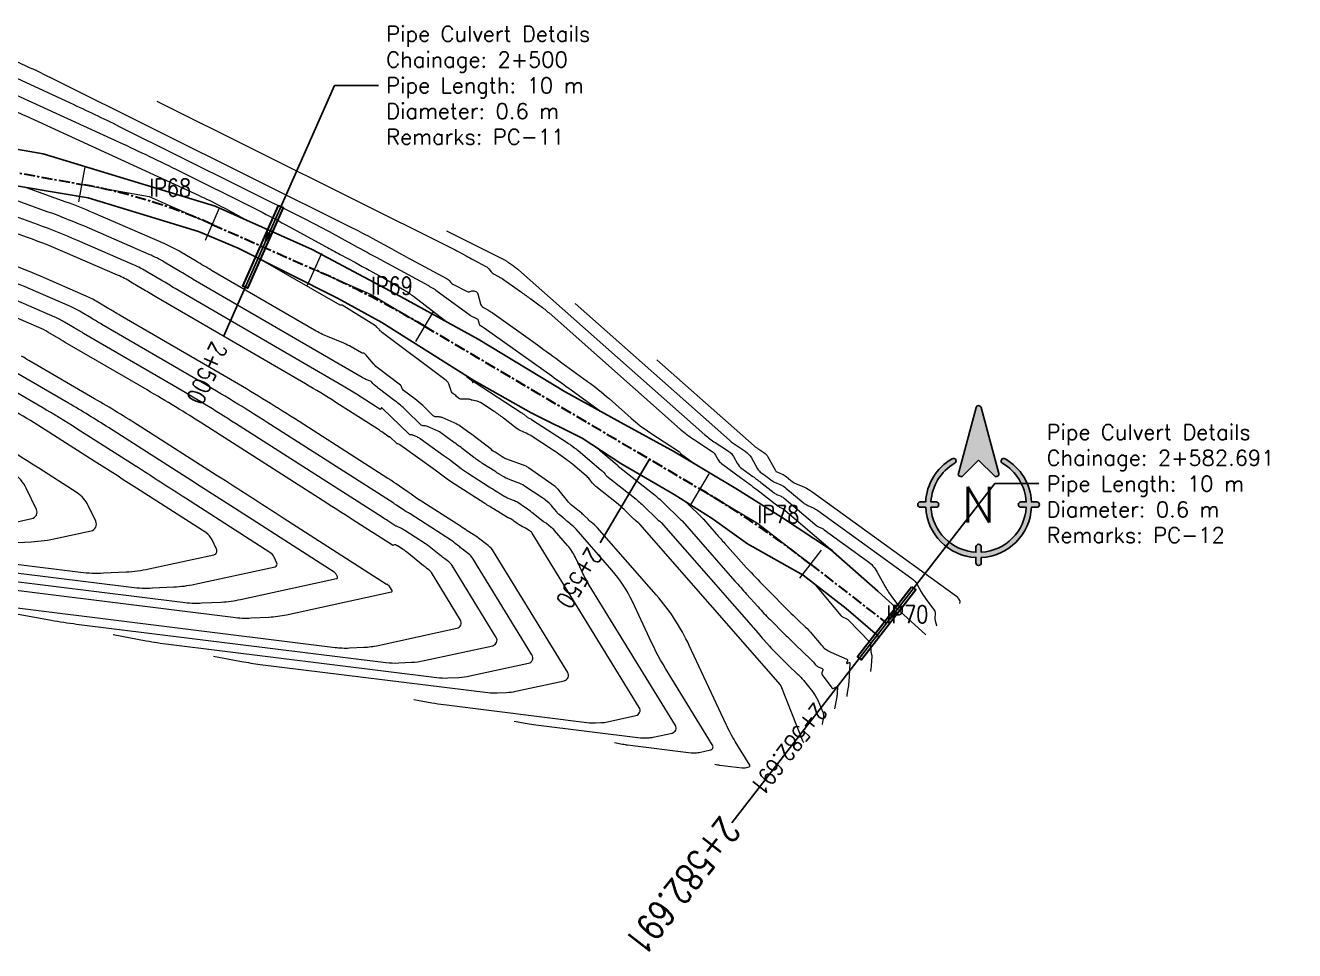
# Model space of a CAD drawing. Extents: x 337736 to 342002, y 3067251 to 3069533.
# Drawn here: x 339875.2 to 340018.9, y 3068024 to 3068128.8 of the extents above; entities that cross this region are included whole.
import ezdxf
from ezdxf.enums import TextEntityAlignment as Align

# ---------------------------------------------------------------- set-up
doc = ezdxf.new("R2010")
doc.units = 0
doc.header["$MEASUREMENT"] = 0
doc.linetypes.add('Center', pattern=[2, 1.25, -0.25, 0.25, -0.25])
for name, color, linetype, lineweight in [('BEC', 3, 'Continuous', 13), ('BES', 3, 'Continuous', 13), ('Chainage', 7, 'Continuous', 25), ('Contour', 4, 'Continuous', 0), ('IP_Line', 150, 'Continuous', 9), ('PC_Callout', 6, 'Continuous', 30), ('PipeCulvert', 6, 'Continuous', 30), ('RC', 9, 'Center', 30)]:
    doc.layers.add(name, color=color, linetype=linetype, lineweight=lineweight)
for name, color, linetype in [('IPName', 7, 'Continuous'), ('Match Chainage', 7, 'Continuous'), ('North', 7, 'Continuous'), ('RoadEdge', 51, 'Continuous')]:
    doc.layers.add(name, color=color, linetype=linetype)
doc.styles.get("Standard").update_dxf_attribs({"font": 'simplex.shx'})
doc.dimstyles.new('Dimension_PC_Callout', dxfattribs={"dimtxt": 1.75, "dimasz": 1.75, "dimexe": 0.18, "dimexo": 0.0625, "dimgap": 0.875, "dimtad": 0, "dimdec": 4, "dimzin": 0, "dimdsep": 46, "dimtxsty": 'Standard', "dimcen": 0.09, "dimadec": 0, "dimazin": 0, "dimtfac": 1, "dimtdec": 4, "dimtofl": 0, "dimtmove": 0, "dimatfit": 3, "dimfxl": 1, "dimtolj": 1, "dimtzin": 0, "dimarcsym": 0})

# ---------------------------------------------------------------- blocks, each defined once
blk = doc.blocks.new('North')
at = {"layer": 'North'}
h = blk.add_hatch(color=0, dxfattribs=at)
h.dxf.hatch_style = 1
edge = h.paths.add_edge_path()
edge.add_line((7.276000000000001e-12, 8.38899464431597), (-2.97585080653152, 5.413143837775349))
edge.add_arc((-3.32940419712395, 5.766697228368679), 0.499999999999442, 165.000000000033, 314.99999999992633, ccw=False)
edge.add_line((-3.81236711026941, 5.8961067509199), (-0.4829629131381812, 18.3216123735528))
edge.add_arc((7.276000000000001e-12, 18.1922028510016), 0.500000000000879, 14.999999999966974, 165.000000000033, ccw=False)
edge.add_line((0.482962913152733, 18.3216123735528), (3.81236711028396, 5.8961067509199))
edge.add_arc((3.3294041971385, 5.766697228368679), 0.500000000000879, -135, 14.999999999966974, ccw=False)
edge.add_line((2.97585080654608, 5.413143837776259), (7.275957614183426e-12, 8.38899464431597))
edge = h.paths.add_edge_path()
edge.add_line((0.5000000000072761, -7.99999999999636), (0.5000000000072761, -8.986100377802359))
edge.add_arc((7.276000000000001e-12, 3.638e-12), 9.000000000000279, 273.18473853672, 356.81526146328)
edge.add_line((8.98610037781327, -0.499999999996362), (8.000000000007269, -0.499999999996362))
edge.add_arc((8.000000000007269, 3.638e-12), 0.5, 90, 270, ccw=False)
edge.add_line((8.000000000007269, 0.500000000003638), (8.98610037781327, 0.500000000003638))
edge.add_arc((7.276000000000001e-12, 2.7285e-12), 9.00000000000033, 3.18473853672609, 60.00000000000131)
edge.add_arc((4.75000000000728, 8.22724133595511), 0.499999999999844, 59.999999999989996, 239.99999999999, ccw=False)
edge.add_arc((1.09139e-11, 3.638e-12), 9.99999999999743, 2.865983982600028, 60.00000000001597, ccw=False)
edge.add_line((9.98749217772638, 0.500000000003638), (11.0000000000073, 0.500000000003638))
edge.add_arc((11.0000000000073, 3.638e-12), 0.5, -90, 90, ccw=False)
edge.add_line((11.0000000000073, -0.499999999996362), (9.98749217772638, -0.499999999996362))
edge.add_arc((1.09139e-11, 3.638e-12), 9.999999999996382, 272.8659839825781, 357.1340160174001, ccw=False)
edge.add_line((0.5000000000072761, -9.98749217771547), (0.5000000000072761, -10.9999999999964))
edge.add_arc((7.276000000000001e-12, -10.9999999999964), 0.5, -180, 0, ccw=False)
edge.add_line((-0.499999999992724, -10.9999999999964), (-0.499999999992724, -9.98749217771547))
edge.add_arc((7.276000000000001e-12, 3.638e-12), 10, 182.865983982599, 267.1340160174011, ccw=False)
edge.add_line((-9.98749217771183, -0.499999999996362), (-10.9999999999927, -0.499999999996362))
edge.add_arc((-10.9999999999927, 3.638e-12), 0.5, 90, 270, ccw=False)
edge.add_line((-10.9999999999927, 0.500000000003638), (-9.98749217771183, 0.500000000003638))
edge.add_arc((7.276000000000001e-12, 3.638e-12), 10, 120, 177.134016017401, ccw=False)
edge.add_arc((-4.74999999999272, 8.22724133595511), 0.500000000000632, -59.99999999999011, 119.99999999995799, ccw=False)
edge.add_arc((7.276000000000001e-12, 2.7285e-12), 9.00000000000034, 119.999999999999, 176.815261463274)
edge.add_line((-8.98610037779872, 0.500000000003638), (-7.99999999999272, 0.500000000003638))
edge.add_arc((-7.99999999999272, 3.638e-12), 0.5, -90, 90, ccw=False)
edge.add_line((-7.99999999999272, -0.499999999996362), (-8.98610037779872, -0.499999999996362))
edge.add_arc((7.276000000000001e-12, 3.638e-12), 9.000000000000279, 183.18473853672, 266.81526146328)
edge.add_line((-0.499999999992724, -8.986100377802359), (-0.499999999992724, -7.99999999999636))
edge.add_arc((7.276000000000001e-12, -7.99999999999636), 0.5, 0, 180, ccw=False)
at = {"layer": 'North', "color": 0}
for points in [[(7.276000000000001e-12, 8.38899464431597), (-2.97585080653152, 5.413143837775349, -0.7673269879792459), (-3.81236711026941, 5.8961067509199), (-0.4829629131381811, 18.3216123735528, -0.7673269879794109), (0.482962913152733, 18.3216123735528), (3.81236711028396, 5.8961067509199, -0.7673269879792459), (2.97585080654608, 5.413143837776259)], [(0.5000000000072761, -7.99999999999636), (0.5000000000072761, -8.986100377802359, 0.382015476982892), (8.98610037781327, -0.499999999996362), (8.000000000007269, -0.499999999996362, -1), (8.000000000007269, 0.500000000003638), (8.98610037781327, 0.500000000003638, 0.253109756565021), (4.50000000000728, 7.79422863406307, -0.99999999999909), (5.00000000000728, 8.660254037847151, -0.2545902106462961), (9.98749217772638, 0.500000000003638), (11.0000000000073, 0.500000000003638, -1), (11.0000000000073, -0.499999999996362), (9.98749217772638, -0.499999999996362, -0.385206477913585), (0.5000000000072761, -9.98749217771547), (0.5000000000072761, -10.9999999999964, -1), (-0.499999999992724, -10.9999999999964), (-0.499999999992724, -9.98749217771547, -0.385206477913585), (-9.98749217771183, -0.499999999996362), (-10.9999999999927, -0.499999999996362, -1), (-10.9999999999927, 0.500000000003638), (-9.98749217771183, 0.500000000003638, -0.2545902106462961), (-4.99999999999272, 8.66025403784806, -0.9999999999990908), (-4.49999999999272, 7.79422863406307, 0.253109756565021), (-8.98610037779872, 0.500000000003638), (-7.99999999999272, 0.500000000003638, -1), (-7.99999999999272, -0.499999999996362), (-8.98610037779872, -0.499999999996362, 0.382015476982892), (-0.499999999992724, -8.986100377802359), (-0.499999999992724, -7.99999999999636, -1)]]:
    blk.add_lwpolyline(points, format="xyb", close=True, dxfattribs=at)
blk.add_text('N', height=6.7215, dxfattribs=at).set_placement((7.2919e-12, 3.6513e-12), align=Align.MIDDLE_CENTER)

msp = doc.modelspace()

# ---------------------------------------------------------------- linework, layer by layer
at = {"layer": 'BEC'}
for points in [[(339881.905410509, 3068112.76625688), (339881.196311081, 3068108.82961135)], [(339881.9054105087, 3068112.766256879), (339881.1963110808, 3068108.829611348)], [(339897.134439506, 3068108.09930303), (339895.516144318, 3068104.44128161)], [(339897.1344395058, 3068108.099303029), (339895.5161443177, 3068104.441281609)], [(339908.697781597, 3068102.98372312), (339907.079486409, 3068099.3257017)], [(339908.6977815967, 3068102.983723118), (339907.0794864087, 3068099.325701699)], [(339921.395233576, 3068096.45273174), (339919.360628487, 3068093.00884119)], [(339921.3952335758, 3068096.452731739), (339919.3606284868, 3068093.008841189)], [(339952.58784206, 3068078.02455029), (339950.553236971, 3068074.58065974)], [(339952.5878420598, 3068078.024550288), (339950.5532369708, 3068074.580659739)], [(339965.327420726, 3068069.36899335), (339962.875124533, 3068066.20889155)], [(339965.3274207258, 3068069.368993348), (339962.8751245328, 3068066.208891549)]]:
    msp.add_lwpolyline(points, dxfattribs=at)
at = {"layer": 'BES'}
for points in [[(339881.905410509, 3068112.76625688), (339881.196311081, 3068108.82961135)], [(339881.9054105087, 3068112.766256879), (339881.1963110808, 3068108.829611348)], [(339897.134439506, 3068108.09930303), (339895.516144318, 3068104.44128161)], [(339897.1344395058, 3068108.099303029), (339895.5161443177, 3068104.441281609)], [(339908.697781597, 3068102.98372312), (339907.079486409, 3068099.3257017)], [(339908.6977815967, 3068102.983723118), (339907.0794864087, 3068099.325701699)], [(339921.395233576, 3068096.45273174), (339919.360628487, 3068093.00884119)], [(339921.3952335758, 3068096.452731739), (339919.3606284868, 3068093.008841189)], [(339952.58784206, 3068078.02455029), (339950.553236971, 3068074.58065974)], [(339952.5878420598, 3068078.024550288), (339950.5532369708, 3068074.580659739)], [(339965.327420726, 3068069.36899335), (339962.875124533, 3068066.20889155)], [(339965.3274207258, 3068069.368993348), (339962.8751245328, 3068066.208891549)]]:
    msp.add_lwpolyline(points, dxfattribs=at)
at = {"layer": 'Chainage'}
for p, q in [((339902.09022157, 3068103.7199087), (339897.639909802, 3068093.6603498)), ((339945.868689428, 3068079.6711828), (339940.273525432, 3068070.20048379)), ((339972.719645553, 3068061.10092907), (339965.975831022, 3068052.41064912))]:
    msp.add_line(p, q, dxfattribs=at)
at = {"layer": 'Contour'}
for points, elevation in [([(339870.5716, 3068126.3706), (339875.2133, 3068124.2376, -0.00785), (339878.4032, 3068122.7107), (339912.2519, 3068105.8493, -0.00936), (339914.467, 3068104.6936), (339916.6605, 3068103.4965, 0.0009599999999999999), (339918.8562, 3068102.3036), (339922.9521, 3068100.0887, -0.09485), (339923.1753, 3068099.9064), (339923.3636, 3068099.6814, 0.09929), (339923.588, 3068099.5014), (339925.2081, 3068098.6618, 0.20702), (339925.4642, 3068098.6439), (339925.7279, 3068098.7368, -0.18936), (339925.988, 3068098.7274), (339926.2612, 3068098.6086, -0.23093), (339926.4315, 3068098.4092), (339926.7228, 3068097.2819, 0.20322), (339927.0446, 3068096.8619), (339927.5445, 3068096.5783, -0.02589), (339928.0284, 3068096.2697), (339933.1626, 3068092.608, -0.00245), (339935.9516, 3068090.5982), (339938.8599, 3068088.4807, -0.02381), (339941.2878, 3068086.5297), (339943.7838, 3068084.3202, 0.03648), (339945.9151, 3068082.6945), (339949.2583, 3068080.5104, -0.12117), (339949.3086, 3068080.4564), (339949.3457, 3068080.39, 0.10764), (339949.395, 3068080.3344), (339950.7889, 3068079.3135, -0.04709978886860359), (339950.9075665607, 3068079.208087899, -0.04709978886860359)], 1381), ([(339872.1305, 3068123.7538), (339880.2285, 3068120.0326, -0.00785), (339885.7934, 3068117.3687), (339906.6698, 3068106.9693, -0.00936), (339909.5718, 3068105.4553), (339912.4454, 3068103.887, 0.0009599999999999999), (339915.322, 3068102.3243), (339920.8305, 3068099.3455, -0.09485), (339920.8764, 3068099.308), (339920.9151, 3068099.2617, 0.09929), (339920.9613, 3068099.2247), (339921.3835, 3068099.0059, -0.03899), (339921.6689, 3068098.8285), (339925.5397, 3068095.9825, 0.05602000000000001), (339925.8824, 3068095.7853), (339926.2722, 3068095.6159, -0.23093), (339926.4727, 3068095.381), (339926.5708, 3068095.0016, 0.20322), (339926.7092, 3068094.8209), (339926.9243, 3068094.6989, -0.02589), (339927.1324, 3068094.5662), (339934.7954, 3068089.101, -0.00245), (339936.9926, 3068087.5177), (339940.0616, 3068085.2832, -0.03288763983795893), (339940.1556449633, 3068085.20478138, -0.03288763983795893)], 1382), ([(339873.6894, 3068121.137), (339885.7777, 3068115.5821, -0.00785), (339892.6576, 3068112.2889), (339901.0878, 3068108.0894, -0.00936), (339904.6766, 3068106.2171), (339909.1764, 3068103.7612, 0.0009599999999999999), (339910.8398, 3068102.8576), (339912.5453, 3068101.9353, -0.00113), (339914.1277, 3068101.075), (339915.9517, 3068100.0779, -0.00999), (339917.0328, 3068099.4586), (339918.1016, 3068098.8176, -0.02846), (339919.1306, 3068098.118), (339922.5946, 3068095.4628, -0.0122100705729113), (339922.6580861849, 3068095.41162452, -0.0122100705729113)], 1383), ([(339890.0438, 3068120.2332), (339923.416, 3068103.6091, -0.00936), (339924.2574, 3068103.1701), (339925.0906, 3068102.7154, 0.0009599999999999999), (339925.9246, 3068102.2623), (339927.341, 3068101.4964, -0.09485), (339927.6669, 3068101.2302), (339927.9419, 3068100.9016, 0.08974), (339928.2657, 3068100.6317), (339929.0096, 3068100.2096, -0.02589), (339929.61, 3068099.8267), (339931.3588, 3068098.5795, -0.00245), (339932.4182, 3068097.8161), (339933.4739, 3068097.0475, -0.02381), (339934.4906, 3068096.2304), (339949.3553, 3068083.0725, 0.03648), (339950.8499, 3068081.9324), (339952.9715, 3068080.5464, -0.12117), (339953.3599, 3068080.1302), (339953.646, 3068079.6184, 0.10764), (339954.0256, 3068079.1893), (339956.329, 3068077.5023, -0.006940000000000001), (339958.0048, 3068076.2389), (339960.4388, 3068074.3502, 0.0632), (339960.6061, 3068074.2513), (339960.786, 3068074.1737, -0.07349), (339960.9507, 3068074.0717), (339966.3366, 3068069.527, 0.0733), (339966.3448, 3068069.5219), (339966.3537, 3068069.5181, -0.05456), (339966.362, 3068069.5133), (339966.4966, 3068069.416, -0.1037988229380905), (339966.5478887195, 3068069.359519602, -0.1037988229380905)], 1379), ([(339900.0641355044, 3068106.824413883, 0.006555404926876234), (339900.0567, 3068106.8286), (339898.206, 3068107.8386, 0.00936), (339897.1121, 3068108.4093), (339896.0075, 3068108.9596, 0.00785), (339894.8945, 3068109.4923), (339875.2483, 3068118.5202, 0.011), (339874.0795, 3068119.0265)], 1384), ([(339941.9026, 3068047.5723), (339942.7937, 3068047.4076, 0.01483), (339943.3906, 3068047.3155), (339950.6027, 3068046.4205, 0.0429), (339950.899, 3068046.4093), (339951.1963, 3068046.4236, 0.04163), (339951.4904, 3068046.4624), (339952.7864, 3068046.7447, 0.51637), (339953.0097, 3068047.2685), (339947.972, 3068055.4796, -0.02847), (339945.8567, 3068059.4132), (339943.927, 3068063.5504, 0.07086), (339941.6066, 3068067.108), (339937.5497, 3068071.7391, 0.0421), (339937.1498, 3068072.1247), (339936.5981, 3068072.5737, -0.02267), (339936.4119, 3068072.7397), (339936.2333, 3068072.9143, 0.02607), (339936.046, 3068073.079), (339935.6466, 3068073.3952, -0.05937000000000001), (339935.3505, 3068073.6929), (339934.8528, 3068074.3288, 0.05722000000000001), (339934.4939, 3068074.6927), (339934.0933, 3068075.0154, 0.02297), (339933.6787, 3068075.319), (339931.7048, 3068076.6297, 0.05831), (339930.8928, 3068077.0419), (339929.8837, 3068077.4139, -0.04917), (339929.3471, 3068077.674), (339928.8361, 3068077.9871, -0.00507), (339928.3284, 3068078.3053), (339927.004, 3068079.1543, -0.02103), (339925.9829999999, 3068079.8711), (339924.7996, 3068080.7784, 0.00808), (339923.6669, 3068081.6182), (339922.2106, 3068082.6618, 0.05331), (339921.588, 3068083.0144), (339920.7146, 3068083.3927, 0.09991), (339920.47, 3068083.4447), (339920.2149, 3068083.4474, -0.19303), (339919.9961, 3068083.5378), (339918.2536, 3068085.2382, 0.03304), (339917.0359, 3068086.2787), (339915.1225, 3068087.7064, -0.15025), (339915.0996, 3068087.7378), (339915.0863, 3068087.7762, 0.14912), (339915.0634, 3068087.8076), (339914.6652, 3068088.1074, -0.05656), (339914.5246, 3068088.2406), (339914.3992, 3068088.3898, 0.12092), (339914.2463, 3068088.5014), (339913.7266, 3068088.7151, -0.03417), (339913.3333, 3068088.9092), (339894.1927, 3068100.0405, -0.00288), (339892.539, 3068101.015), (339890.8909, 3068101.9991, 0.03213), (339889.1866, 3068102.8735), (339882.4601, 3068105.7956, 0.01605), (339877.6547, 3068107.7022), (339871.4377, 3068109.9408, 0.00448)], 1387), ([(339953.2623, 3068045.1265), (339953.5804, 3068045.0677, 0.01483), (339953.7934, 3068045.0348), (339956.3675, 3068044.7153, 0.0429), (339956.4733, 3068044.7114), (339956.5794, 3068044.7165, 0.04163), (339956.6844, 3068044.7303), (339957.1469, 3068044.8311, 0.51637), (339957.2266, 3068045.018), (339955.5879, 3068047.6889, -0.02847), (339954.5448, 3068049.6287), (339950.3761, 3068058.5659, 0.07086), (339946.6358, 3068064.3008), (339939.955, 3068071.9271, 0.0421), (339939.6175, 3068072.2525), (339939.2526, 3068072.5495, -0.02267), (339938.9018, 3068072.8624), (339938.4854, 3068073.2692, 0.02607), (339938.0768, 3068073.6287), (339937.2052, 3068074.3185, -0.05937000000000001), (339936.5591, 3068074.9681), (339935.6386, 3068076.1442, 0.05184), (339935.4927, 3068076.2954), (339935.331, 3068076.4314, 0.02015), (339935.1642, 3068076.5607), (339932.1455, 3068078.711, 0.008190000000000001), (339932.0614, 3068078.7689), (339931.9763, 3068078.8254, 0.05831), (339931.8859, 3068078.8713), (339929.61, 3068079.7103, -0.04917), (339929.3821, 3068079.8207), (339929.1652, 3068079.9537, -0.00507), (339928.9496, 3068080.0888), (339928.3872, 3068080.4493, -0.02103), (339927.9536, 3068080.7537), (339925.7339, 3068082.4557, 0.00808), (339925.0881, 3068082.9344), (339924.4345, 3068083.4028, 0.05331), (339923.7389, 3068083.7967), (339922.3927, 3068084.3798, 0.09991), (339922.0442, 3068084.454), (339921.6807, 3068084.4577, -0.19303), (339921.3689, 3068084.5866), (339920.1752, 3068085.7514, 0.03304), (339919.2963, 3068086.5024), (339917.9987, 3068087.4707, -0.15025), (339917.8645, 3068087.6542), (339917.7867, 3068087.8789, 0.14912), (339917.6528, 3068088.0628), (339915.1667, 3068089.9349, -0.05656), (339914.6235, 3068090.4496), (339913.9738, 3068091.222, 0.01086), (339913.8149, 3068091.4028), (339913.6149, 3068091.6205, 0.19749), (339913.505, 3068091.672), (339913.3738, 3068091.6783, -0.11847), (339913.2512, 3068091.7141), (339912.0841, 3068092.382, 0.03242), (339911.2412, 3068092.7943), (339909.3962, 3068093.5529, -0.03417), (339907.926, 3068094.2784), (339896.265, 3068101.06, -0.00288), (339894.5158, 3068102.0908), (339892.7725, 3068103.1316, 0.03213), (339890.9697, 3068104.0566), (339882.8578, 3068107.5804, 0.01605), (339879.7945, 3068108.7959), (339875.3059, 3068110.4121)], 1386), ([(339930.5428, 3068050.0182), (339932.0071, 3068049.7475, 0.01483), (339932.9877, 3068049.5962), (339944.8379, 3068048.1256, 0.0429), (339945.3248, 3068048.1072), (339945.8133, 3068048.1307, 0.04163), (339946.2964, 3068048.1945), (339948.4259, 3068048.6583, 0.51637), (339948.7928, 3068049.519), (339939.0473, 3068065.4033, -0.02847), (339938.2265, 3068066.9296), (339937.4778, 3068068.5349, 0.07086), (339936.5775, 3068069.9152), (339935.0994, 3068071.6025, 0.0421), (339934.7352, 3068071.9537), (339934.2022, 3068072.3874, 0.05087), (339934.0785, 3068072.4688), (339933.9464, 3068072.5375, -0.04961), (339933.8224, 3068072.6185), (339932.5505, 3068073.6429, 0.02297), (339931.8297, 3068074.1708), (339930.9334, 3068074.766, 0.05831), (339930.4626, 3068075.0049), (339929.9639, 3068075.1888, -0.04917), (339929.4879, 3068075.4196), (339928.5071, 3068076.0206, -0.00507), (339927.7072, 3068076.5219), (339925.251, 3068078.0964, -0.02103), (339924.3609, 3068078.7212), (339923.4971, 3068079.3835, 0.00808), (339922.6228, 3068080.0317), (339919.8967, 3068081.9853, 0.05331), (339919.5387, 3068082.188), (339919.0365, 3068082.4056, 0.09991), (339918.8958, 3068082.4355), (339918.7492, 3068082.437, -0.19303), (339918.6234, 3068082.489), (339915.6134, 3068085.4262, 0.03304), (339915.5802, 3068085.4546), (339915.5451, 3068085.4807, 0.40281), (339915.5139, 3068085.4768), (339915.3996, 3068085.3355, -0.39436), (339915.3014, 3068085.3217), (339915.03, 3068085.5122, 0.01079), (339914.8088, 3068085.6604), (339912.671, 3068087.0266, 0.01048), (339911.1516, 3068087.9534), (339892.1205, 3068099.0211, -0.00288), (339890.5623, 3068099.9393), (339889.0094, 3068100.8665, 0.03213), (339887.4035, 3068101.6905), (339881.0655, 3068104.4438, 0.01605), (339876.5376, 3068106.2403), (339870.6796, 3068108.3496, 0.00448)], 1388), ([(339919.183, 3068052.4641), (339921.2204, 3068052.0875, 0.01483), (339922.5849, 3068051.8769), (339939.0731, 3068049.8307, 0.0429), (339939.7505, 3068049.8052), (339940.4302, 3068049.8378, 0.04163), (339941.1025, 3068049.9266), (339944.3123, 3068050.6257, 0.51637), (339944.7081, 3068051.554), (339932.5883, 3068071.3081, 0.09296), (339932.4863, 3068071.4208), (339932.3632, 3068071.5143, 0.02879), (339932.2351, 3068071.6005), (339931.8219, 3068071.8451, 0.0137), (339931.4972, 3068072.0256), (339931.1052, 3068072.2296, -0.04961), (339930.8581, 3068072.3911), (339930.6074, 3068072.593, 0.02297), (339930.4089, 3068072.7383), (339930.1621, 3068072.9022, 0.05831), (339930.0325, 3068072.968), (339929.8951, 3068073.0187, -0.04917), (339929.7641, 3068073.0822), (339928.1781, 3068074.054, -0.00507), (339927.0861, 3068074.7384), (339923.4299, 3068077.0821, -0.02103), (339922.803, 3068077.5222), (339922.1946, 3068077.9886, 0.00808), (339921.5788, 3068078.4451), (339917.5828, 3068081.3088, 0.05331), (339917.4894, 3068081.3617), (339917.3584, 3068081.4185, 0.09991), (339917.3217, 3068081.4263), (339917.2834, 3068081.4267, -0.19303), (339917.2506, 3068081.4402), (339916.458, 3068082.2136, 0.44174), (339916.4332, 3068082.2122), (339916.41, 3068082.1835, -0.39436), (339916.3833, 3068082.1797), (339915.6596, 3068082.6875, 0.01079), (339915.1599, 3068083.0223), (339910.3297, 3068086.1093, 0.01048), (339906.8967, 3068088.2034), (339890.0483, 3068098.0017, -0.00288), (339888.5856, 3068098.8636), (339887.1279, 3068099.734, 0.03213), (339885.6204, 3068100.5074), (339879.6708, 3068103.0919, 0.01605), (339875.4205, 3068104.7783), (339869.9216, 3068106.7584, 0.00448)], 1389), ([(339922.8685, 3068105.5424), (339928.998, 3068102.489, -0.00936), (339929.1526, 3068102.4084), (339929.3056, 3068102.3249, 0.0009599999999999999), (339929.4588, 3068102.2416), (339929.719, 3068102.101, -0.09485), (339929.7788, 3068102.0521), (339929.8293, 3068101.9917, 0.08974), (339929.8888, 3068101.9421), (339930.0254, 3068101.8646, -0.02589), (339930.1357, 3068101.7943), (339930.4569, 3068101.5652, -0.00245), (339930.6515, 3068101.425), (339930.8454, 3068101.2838, -0.02381), (339931.0321, 3068101.1338), (339952.141, 3068082.4487, 0.03648), (339953.3174, 3068081.5514), (339954.8281, 3068080.5644, -0.12117), (339955.3856, 3068079.9671), (339955.7962, 3068079.2326, 0.10764), (339956.3409, 3068078.6168), (339957.5727, 3068077.7146, -0.006940000000000001), (339958.6093, 3068076.9331), (339959.9903, 3068075.8615, 0.0632), (339960.3636, 3068075.6409), (339960.765, 3068075.4677, -0.07349), (339961.1327, 3068075.2401), (339964.8071, 3068072.1395, 0.0733), (339965.0787, 3068071.9713), (339965.375, 3068071.8432, -0.05456), (339965.6539, 3068071.6845), (339970.5521, 3068068.1413, -0.11072), (339971.6662, 3068066.8813), (339972.5947, 3068065.1957, 0.03365), (339973.3074, 3068064.0856), (339974.384108353, 3068062.633444865)], 1378), ([(339963.3705, 3068047.5682), (339963.3169, 3068047.6124, -0.1258), (339963.2773, 3068047.6668), (339960.7609, 3068053.9757, -0.00864), (339960.7538, 3068053.9946), (339960.7469, 3068054.0137, 0.02288), (339960.7392, 3068054.0324), (339960.713, 3068054.0886, 0.07086), (339960.687, 3068054.1284), (339944.7655, 3068072.3031, 0.0421), (339944.5528, 3068072.5082), (339944.3228, 3068072.6954, -0.02267), (339944.1017, 3068072.8925), (339942.9896, 3068073.9791, 0.02607), (339942.1383, 3068074.7281), (339939.7819, 3068076.5931, -0.05937000000000001), (339939.4013, 3068076.9758), (339939.0663, 3068077.4038, 0.05184), (339938.6908, 3068077.7928), (339937.1708, 3068079.0719, 0.02015), (339936.3931, 3068079.6745), (339935.5912, 3068080.2457, 0.01009), (339934.778, 3068080.8006), (339932.5775, 3068082.2378, 0.03657), (339931.9125, 3068082.6058), (339931.2206, 3068082.9251, -0.06021), (339930.5766, 3068083.3223), (339929.3322, 3068084.3141, 0.02413), (339928.2668, 3068085.0822), (339926.7175, 3068086.0893, 0.09507), (339926.3336, 3068086.2457), (339925.7742, 3068086.3574, -0.05292), (339925.6552, 3068086.3946), (339925.5402, 3068086.4445, 0.09991), (339925.4199, 3068086.4701), (339924.4613, 3068086.48, -0.19303), (339924.2225, 3068086.5787), (339924.0186, 3068086.7777, 0.03304), (339923.8171, 3068086.9499), (339923.6042, 3068087.1088, -0.15025), (339923.4542, 3068087.3137), (339923.1875, 3068088.0844, 0.14912), (339922.8315, 3068088.5733), (339915.4831, 3068094.1071, -0.05656), (339915.3746, 3068094.2098), (339915.2778, 3068094.3249, 0.01086), (339915.1785, 3068094.4378), (339914.9927, 3068094.6403, 0.0685), (339914.8146, 3068094.7876), (339911.0417, 3068097.1237, 0.5161600000000001), (339911.0355, 3068097.1211), (339911.033, 3068097.1098, -0.36492), (339911.0259, 3068097.1044), (339910.9024, 3068097.1103, -0.11847), (339910.8219, 3068097.1338), (339901.802476702, 3068102.294883035)], 1384), ([(339896.4635, 3068057.3558), (339899.6471, 3068056.7673, 0.01483), (339901.7792, 3068056.4383), (339927.5434, 3068053.241, 0.0429), (339928.602, 3068053.201), (339929.6641, 3068053.2521, 0.04163), (339930.7145, 3068053.3908), (339936.2092, 3068054.5876, 0.51637), (339936.605, 3068055.5159), (339928.1931, 3068069.2265, 0.09296), (339927.584, 3068069.8993), (339926.5046, 3068070.7194, -0.00813), (339926.4582, 3068070.7559), (339926.4123, 3068070.7932, 0.02694), (339926.3646, 3068070.8278), (339925.2195, 3068071.5692, 0.00113), (339924.4384, 3068072.0723), (339919.7877, 3068075.0535, -0.02103), (339919.6871, 3068075.124), (339919.5896, 3068075.1988, 0.00808), (339919.4908, 3068075.2721), (339918.8758, 3068075.7128, 0.00775), (339918.4276, 3068076.0236), (339917.1565, 3068076.8761, -0.00526), (339916.8519, 3068077.0851), (339916.5494, 3068077.2974, 0.01079), (339916.2425, 3068077.503), (339905.6471, 3068084.2747, 0.01048), (339898.3868, 3068088.7032), (339885.9038, 3068095.9628, -0.00288), (339884.6321, 3068096.7122), (339883.3648, 3068097.4689, 0.03213), (339882.0542, 3068098.1413), (339876.8816, 3068100.3883, 0.01605), (339873.1863, 3068101.8545)], 1391), ([(339885.1037, 3068059.8017), (339888.8604, 3068059.1073, 0.01483), (339891.3764, 3068058.719), (339921.7786, 3068054.9461, 0.0429), (339923.0278, 3068054.899), (339924.281, 3068054.9592, 0.04163), (339925.5206, 3068055.1228), (339932.1577, 3068056.5685, 0.51637), (339932.5535, 3068057.4968), (339925.8485, 3068068.4252, 0.09296), (339925.3567, 3068068.9686), (339924.6747, 3068069.4867, -0.00813), (339924.2627, 3068069.8104), (339923.856, 3068070.1408, 0.02694), (339923.4328, 3068070.4484), (339918.7619, 3068073.4722, 0.0218), (339918.5613, 3068073.59), (339918.3555, 3068073.6991, -0.02587), (339918.1559, 3068073.8185), (339917.2121, 3068074.4515, -0.00526), (339917.0829, 3068074.5401), (339916.9547, 3068074.6301, 0.01079), (339916.8246, 3068074.7173), (339902.5634, 3068083.8318, 0.01048), (339894.8935, 3068088.5102), (339883.8316, 3068094.9434, -0.00288), (339882.6554, 3068095.6365), (339881.4832, 3068096.3363, 0.03213), (339880.2711, 3068096.9583), (339875.4869, 3068099.0365, 0.01605), (339872.0692, 3068100.3926)], 1392), ([(339873.744, 3068062.2476), (339878.0737, 3068061.4472, 0.01483), (339880.9735, 3068060.9997), (339916.0138, 3068056.6512, 0.0429), (339917.4535, 3068056.5969), (339918.8979, 3068056.6663, 0.04163), (339920.3266, 3068056.8549), (339928.1062, 3068058.5495, 0.51637), (339928.5019, 3068059.4777), (339923.504, 3068067.624, 0.09296), (339923.1293, 3068068.0378), (339922.6771, 3068068.3814, -0.00813), (339922.2306, 3068068.7322), (339921.2997, 3068069.4885, 0.02694), (339920.5009, 3068070.069), (339918.1529, 3068071.589, 0.0218), (339917.7814, 3068071.8072), (339917.2224, 3068072.1034, 0.232), (339917.197, 3068072.1042), (339917.1713, 3068072.0925, -0.25407), (339917.1465, 3068072.0944), (339916.2215, 3068072.6882, 0.0005), (339915.5964, 3068073.0885), (339898.9701, 3068083.7146, 0.01048), (339891.923, 3068088.0131), (339881.7593, 3068093.9239, -0.00288), (339880.6787, 3068094.5607), (339879.6017, 3068095.2038, 0.03213), (339878.4879, 3068095.7752), (339874.0923, 3068097.6847, 0.01605)], 1393), ([(339937.4398, 3068097.3039), (339954.9267, 3068081.8249, 0.03648), (339955.7848, 3068081.1703), (339956.6907, 3068080.5785, -0.12117), (339957.4077, 3068079.8103), (339958.0924, 3068078.5855, 0.10764), (339958.4147, 3068078.2211), (339958.8164, 3068077.9269, -0.006940000000000001), (339959.2139, 3068077.6272), (339959.6116, 3068077.3187, 0.0632), (339960.0399, 3068077.0656), (339960.744, 3068076.7617, -0.07349), (339961.3147, 3068076.4085), (339963.2777, 3068074.7521, 0.0733), (339963.8126, 3068074.4208), (339964.3963, 3068074.1683, -0.05456), (339964.9458, 3068073.8557), (339975.5945, 3068066.1527, -0.11072), (339976.1943, 3068065.4744), (339976.6420000001, 3068064.6617, 0.03365), (339977.1421, 3068063.8826), (339978.1236, 3068062.559, -0.18915), (339978.2274, 3068062.175), (339978.1771, 3068061.7186, 0.1022), (339978.2106, 3068061.3638), (339978.3659, 3068060.8573, -0.20708), (339978.3627, 3068060.8282), (339978.339, 3068060.7866)], 1377), ([(339870.5707, 3068063.2803), (339910.249, 3068058.3564, 0.0429), (339911.8793, 3068058.2948), (339913.5149, 3068058.3735, 0.04163), (339915.1327, 3068058.587), (339924.0546, 3068060.5304, 0.51637), (339924.4504, 3068061.4587), (339921.1594, 3068066.8227, 0.09296), (339920.902, 3068067.107), (339920.5913, 3068067.3431, -0.00813), (339920.2846, 3068067.5841), (339918.3871, 3068069.1256, 0.02694), (339917.9543, 3068069.4401), (339917.3349, 3068069.8411, 0.0218), (339917.2214, 3068069.9077), (339917.105, 3068069.9694, 0.232), (339916.9868, 3068069.9732), (339916.8616, 3068069.9166, -0.25407), (339916.7429, 3068069.9253), (339912.3141, 3068072.7684, 0.0005), (339909.3216, 3068074.6852), (339895.3768, 3068083.5975, 0.01048), (339888.9525, 3068087.5161), (339879.6871, 3068092.9045, -0.00288), (339878.7019, 3068093.485), (339877.7201, 3068094.0712, 0.03213), (339876.7048, 3068094.5922), (339872.6977, 3068096.3329, 0.01605)], 1394), ([(339849.765, 3068067.8417), (339898.7193, 3068061.7666, 0.0429), (339900.7308, 3068061.6907), (339902.7487, 3068061.7877, 0.04163), (339904.7447, 3068062.0512), (339916.6433, 3068064.6429, 0.51637), (339916.7176, 3068064.817), (339916.4702, 3068065.2202, 0.09296), (339916.4473, 3068065.2455), (339916.4197, 3068065.2665, -0.00813), (339916.3925, 3068065.2879), (339916.1278, 3068065.5029, 0.28398), (339916.1106, 3068065.5052), (339916.0922, 3068065.4968, -0.25407), (339916.0744, 3068065.4981), (339904.3843, 3068073.0026, 0.0005), (339896.8871, 3068077.8049), (339888.1902, 3068083.3632, 0.01048), (339883.0116, 3068086.522), (339875.5426, 3068090.8656, -0.00288), (339874.7485, 3068091.3336)], 1396), ([(339946.7117, 3068090.9386), (339957.7124, 3068081.201, 0.03648), (339958.2522, 3068080.7893), (339958.8221, 3068080.4169, -0.12117), (339959.2732, 3068079.9337), (339960.0881, 3068078.476, -0.009040000000000001), (339960.1283, 3068078.4009), (339960.1672, 3068078.3251, 0.17416), (339960.2257, 3068078.2703), (339960.9055, 3068077.9769, -0.07349), (339961.3447, 3068077.7051), (339961.8695, 3068077.2623, 0.0733), (339962.4009, 3068076.9332), (339963.4176, 3068076.4934, -0.05456), (339964.2376, 3068076.0269), (339980.637, 3068064.1641, -0.11072), (339980.7223, 3068064.0675), (339980.7861, 3068063.9518, 0.03365), (339980.8573, 3068063.8409), (339980.9725, 3068063.6855, -0.18915), (339981.0073, 3068063.557), (339980.9838, 3068063.3438)], 1376), ([(339839.3622, 3068070.1224), (339892.9545, 3068063.4717, 0.0429), (339895.1565, 3068063.3886), (339897.3657, 3068063.4948, 0.04163), (339899.5508, 3068063.7833), (339910.416, 3068066.1499, 0.48363), (339910.5063, 3068066.3342), (339910.3639, 3068066.6325, 0.13953), (339910.1536, 3068066.8708), (339898.8435, 3068074.1315, 0.0005), (339892.2479, 3068078.3562), (339884.5969, 3068083.246, 0.01048), (339880.0411, 3068086.0249), (339873.4704, 3068089.8462, -0.00288)], 1397), ([(339828.9593, 3068072.4031), (339887.1897, 3068065.1769, 0.0429), (339889.5823, 3068065.0866), (339891.9826, 3068065.202, 0.04163), (339894.3568, 3068065.5154), (339903.4633, 3068067.4989, 0.48363), (339903.6656, 3068067.9121), (339903.3463, 3068068.5808, 0.13953), (339902.8748, 3068069.1153), (339893.3026, 3068075.2603, 0.0005), (339887.6087, 3068078.9075), (339881.0037, 3068083.1289, 0.01048), (339877.0706, 3068085.5279), (339871.3982, 3068088.8267, -0.00288)], 1398), ([(339925.1822, 3068089.00835), (339925.7049, 3068088.6147, -0.14912), (339925.7716, 3068088.5231), (339925.8192, 3068088.3857, 0.5281), (339925.8542, 3068088.3762), (339925.9145, 3068088.4276, -0.22971), (339925.945, 3068088.4355), (339925.9792, 3068088.4286, -0.09507), (339926.011, 3068088.4157), (339931.3214, 3068084.9638, -0.02413), (339931.6136, 3068084.7531), (339931.955, 3068084.481, 0.06021), (339932.1316, 3068084.3721), (339932.3214, 3068084.2845, -0.03657), (339932.5039, 3068084.1835), (339936.6392, 3068081.4826, -0.01009), (339937.013, 3068081.2275), (339937.3817, 3068080.9649, -0.02015), (339937.7393, 3068080.6878), (339940.4465, 3068078.4097, -0.05184), (339940.6539, 3068078.1949), (339940.8389, 3068077.9584, 0.05937000000000001), (339941.0492, 3068077.747), (339944.1691, 3068075.2778, -0.02607), (339945.2417, 3068074.3341), (339946.7017, 3068072.9076, 0.02267), (339946.8579, 3068072.7683), (339947.0204, 3068072.636, -0.0421), (339947.1707, 3068072.4911), (339958.1565, 3068059.9507, 0.00344), (339958.8071, 3068059.2182), (339959.4628, 3068058.4902, 0.01287), (339960.1368, 3068057.7795), (339960.8993, 3068057.0158, 0.006370000000000001), (339961.6477, 3068056.2852), (339962.601, 3068055.378, -0.03396), (339963.4278, 3068054.4766), (339964.3116, 3068053.3708, -0.0658), (339964.9155, 3068052.3701), (339965.507, 3068051.0148, -0.14795), (339965.5721, 3068050.4638), (339965.4373, 3068049.7055, 0.2825034813120113), (339965.4565910293, 3068049.656407041, 0.2825034813120113)], 1383), ([(339818.5565, 3068074.6838), (339881.4248, 3068066.882, 0.0429), (339884.008, 3068066.7845), (339886.5995, 3068066.9091, 0.04163), (339889.1628, 3068067.2475), (339896.5105, 3068068.8479, 0.48363), (339896.825, 3068069.4901), (339896.3287, 3068070.5292, 0.13953), (339895.596, 3068071.3599), (339887.7617, 3068076.3892, 0.0005), (339882.9695, 3068079.4588), (339877.4104, 3068083.0117, 0.01048), (339874.1001, 3068085.0308)], 1399), ([(339872.8595, 3068070.1804), (339875.8334, 3068070.3233, 0.04163), (339878.7749, 3068070.7116), (339882.605, 3068071.5459, 0.48363), (339883.1437, 3068072.6459), (339882.2936, 3068074.426, 0.13953), (339881.0385, 3068075.8489), (339876.68, 3068078.6469, 0.0005), (339873.691, 3068080.5614)], 1401), ([(339940.1483546544, 3068080.794634246, 0.06637592716127257), (339940.3034, 3068080.6244), (339942.2022, 3068079.0266, -0.05184), (339942.2415, 3068078.9859), (339942.2766, 3068078.9411, 0.05937000000000001), (339942.3165, 3068078.901), (339946.1999, 3068075.8275, -0.02607), (339947.4938, 3068074.689), (339949.3017, 3068072.9227, 0.02267), (339949.393, 3068072.8412), (339949.4881, 3068072.7639, -0.0421), (339949.576, 3068072.6791), (339955.542, 3068065.8688, 0.00344), (339956.8486, 3068064.3979), (339958.1652, 3068062.9359, 0.01287), (339959.5186, 3068061.5089), (339961.1888, 3068059.8361, 0.006370000000000001), (339962.4102, 3068058.6437), (339964.1143, 3068057.0219, -0.02764), (339964.3992, 3068056.7191), (339964.6692, 3068056.3983, 0.11482), (339964.9892, 3068056.1588), (339965.4163, 3068055.9712, -0.39735), (339965.5008, 3068055.7716), (339965.3970000001, 3068055.4923, 0.25517), (339965.4344, 3068055.2335), (339966.5225, 3068053.7824, 0.37117), (339966.7587, 3068053.7304), (339967.0396, 3068053.8817, -0.58817), (339967.1702, 3068053.7982), (339967.1356, 3068053.2377, -0.02859), (339967.0787, 3068052.7612), (339966.8341, 3068051.3862)], 1382), ([(339873.2288, 3068072.367), (339875.9075, 3068072.9505, 0.48363), (339876.4156, 3068073.9881), (339875.276, 3068076.3744, 0.13953), (339873.7597, 3068078.0934)], 1402), ([(339950.0062423999, 3068074.825780858, 0.09725467403196597), (339950.0824, 3068074.7152), (339951.9016, 3068072.9378, 0.02267), (339951.9281, 3068072.9142), (339951.9557, 3068072.8917, -0.0421), (339951.9812, 3068072.8671), (339953.4183, 3068071.2267, 0.00344), (339954.3917, 3068070.1309), (339956.8676, 3068067.3817, 0.01287), (339958.9004, 3068065.2382), (339961.9256, 3068062.2085, 0.006370000000000001), (339962.7142, 3068061.4386), (339963.5126, 3068060.6788, -0.02764), (339964.2667, 3068059.8773), (339965.3014, 3068058.6478, 0.11482), (339966.4018, 3068057.8242), (339968.2181, 3068057.0264, -0.39735), (339968.2935, 3068056.8482), (339968.1955, 3068056.5845, 0.69186), (339968.2581, 3068056.53), (339968.4655, 3068056.6417, -0.58817), (339968.5619, 3068056.5801), (339968.4288, 3068054.4241, -0.02859), (339968.3397, 3068053.6783), (339968.208, 3068052.9376, 0.1695575069227148), (339968.2279998423, 3068052.813406927, 0.1695575069227148)], 1381), ([(339964.65, 3068065.4231), (339967.5566, 3068061.9697, 0.11482), (339967.8183, 3068061.7738), (339968.1255, 3068061.6388, -0.0956), (339968.3967, 3068061.4515), (339970.8723, 3068058.9273, -0.19476), (339970.8842, 3068058.8985), (339970.8844, 3068058.8648, 0.01367), (339970.8855, 3068058.8312), (339970.9379, 3068057.9729, 0.04889), (339970.9722, 3068057.7589), (339971.0274, 3068057.5482, -0.07969), (339971.0483, 3068057.3342), (339970.9849, 3068056.3082, -0.02859), (339970.9475, 3068055.9944), (339970.8920000001, 3068055.6827, 0.1827665803393023), (339970.9024668465, 3068055.62685875, 0.1827665803393023)], 1379)]:
    msp.add_lwpolyline(points, format="xyb", dxfattribs=dict(at, elevation=elevation))
at = {"layer": 'Contour', "elevation": 1384}
msp.add_lwpolyline([(339962.779, 3068046.6808), (339962.7802782684, 3068046.683040134)], dxfattribs=at)
at = {"layer": 'IP_Line'}
for points in [[(339881.550860795, 3068110.79793411), (339889.209089734, 3068109.41847393), (339896.325291912, 3068106.27029232)], [(339881.5508607948, 3068110.797934108), (339889.2090897338, 3068109.418473929), (339896.3252919118, 3068106.270292318)], [(339907.888634003, 3068101.15471241), (339914.321565897, 3068098.30880706), (339920.377931031, 3068094.73078646)], [(339907.8886340028, 3068101.154712409), (339914.3215658967, 3068098.308807059), (339920.3779310308, 3068094.730786459)], [(339951.570539515, 3068076.30260502), (339958.105143295, 3068072.44204734), (339964.10127263, 3068067.78894245)], [(339951.5705395148, 3068076.302605018), (339958.1051432948, 3068072.442047338), (339964.1012726297, 3068067.788942449)]]:
    msp.add_lwpolyline(points, dxfattribs=at)
at = {"layer": 'Match Chainage'}
msp.add_line((339983.141904373, 3068074.53136172), (339955.185727773, 3068038.50620121), dxfattribs=at)
at = {"layer": 'PipeCulvert'}
for points in [[(339903.838738949, 3068108.41380761), (339904.387442162, 3068108.17106333), (339900.341704191, 3068099.02600979), (339899.793000979, 3068099.26875406), (339903.838738949, 3068108.41380761)], [(339975.548053837, 3068065.23494309), (339976.022069107, 3068064.86709866), (339969.891328624, 3068056.96684416), (339969.417313354, 3068057.33468859), (339975.548053837, 3068065.23494309)]]:
    msp.add_lwpolyline(points, dxfattribs=at)
at = {"layer": 'RC', "linetype": 'Center'}
msp.add_lwpolyline([(339841.5601007658, 3068118.001383048), (339881.5508607948, 3068110.797934108), (339881.5508607948, 3068110.797934108, -0.059644572084734), (339896.3252919118, 3068106.270292318), (339896.3252919118, 3068106.270292318), (339907.8886340028, 3068101.154712409), (339907.8886340028, 3068101.154712409, -0.0292845702154809), (339920.3779310308, 3068094.730786459), (339920.3779310308, 3068094.730786459), (339951.5705395148, 3068076.302605018), (339951.5705395148, 3068076.302605018, -0.0315925721959778), (339964.1012726297, 3068067.788942449), (339964.1012726297, 3068067.788942449), (339972.7196455528, 3068061.100929068)], format="xyb", dxfattribs=at)
at = {"layer": 'RoadEdge'}
for points in [[(339874.179, 3068114.801, 1386.119), (339877.19, 3068114.268, 1385.768), (339896.654, 3068108.317, 1384.193), (339907.659, 3068103.432, 1383.606), (339917.679, 3068098.111, 1383.353), (339926.456, 3068093.28, 1382.755), (339936.304, 3068087.313, 1382.304), (339942.629, 3068083.832, 1381.82), (339948.705, 3068080.505, 1381.298), (339955.823, 3068076.223, 1380.469), (339960.803, 3068073.123, 1379.812), (339966.384, 3068069.446, 1379.031), (339971.7279999999, 3068064.725, 1378.3), (339977.17, 3068059.789, 1377.559)], [(339870.736, 3068111.215, 1386.452), (339882.265, 3068109.269, 1385.269), (339894.771, 3068105.469, 1384.435), (339899.268, 3068103.578, 1384.083), (339910.527, 3068097.911, 1383.716), (339915.562, 3068095.148, 1383.501), (339925.955, 3068088.594, 1382.924), (339932.476, 3068084.919, 1382.622), (339938.223, 3068082.063, 1382.149), (339942.613, 3068079.171, 1381.766), (339948.671, 3068075.675, 1381.164), (339952.965, 3068072.944, 1380.591), (339956.958, 3068070.073, 1380.071), (339963.268, 3068066.531, 1379.178), (339968.139, 3068062.769, 1378.503), (339971.964, 3068059.476, 1378.066)]]:
    msp.add_polyline3d(points, dxfattribs=at)

# ---------------------------------------------------------------- block references
at = {"xscale": 0.6, "yscale": 0.6, "zscale": 0.6}
msp.add_blockref('North', (339983.141904373, 3068074.53136172), dxfattribs=at)

# ---------------------------------------------------------------- texts
at = {"layer": 'Chainage', "width": 0.8000000119209291}
for s, rotation, p in [('2+500', 246.135578167876, (339897.235336005, 3068092.74584445)), ('2+550', 239.425966639723, (339939.76487416, 3068069.33951115)), ('2+582.691', 232.187889881462, (339965.362756974, 3068051.62062367))]:
    msp.add_text(s, height=2, rotation=rotation, dxfattribs=at).set_placement(p, align=Align.MIDDLE_LEFT)
at = {"layer": 'IPName', "width": 0.8}
for s, p in [('IP68', (339889.209089734, 3068109.41847393)), ('IP68', (339889.2090897338, 3068109.418473929)), ('IP69', (339914.321565897, 3068098.30880706)), ('IP69', (339914.3215658967, 3068098.308807059)), ('IP78', (339958.105143295, 3068072.44204734)), ('IP78', (339958.1051432948, 3068072.442047338)), ('IP70', (339972.719645553, 3068061.10092907)), ('IP70', (339972.7196455528, 3068061.100929068))]:
    msp.add_text(s, height=2, dxfattribs=at).set_placement(p)
at = {"layer": 'Match Chainage', "width": 0.8}
msp.add_text('2+582.691', height=3, rotation=232.187889881462, dxfattribs=at).set_placement((339955.185727773, 3068038.50620121), align=Align.MIDDLE_LEFT)
at = {"layer": 'PC_Callout', "char_height": 1.75, "attachment_point": 4}
for s, insert in [('Pipe Culvert Details\\PChainage: 2+500\\PPipe Length: 10 m\\PDiameter: 0.6 m\\PRemarks: PC-11', (339916.056697512, 3068122.01001578)), ('Pipe Culvert Details\\PChainage: 2+582.691\\PPipe Length: 10 m\\PDiameter: 0.6 m\\PRemarks: PC-12', (339990.856172196, 3068076.90140262))]:
    msp.add_mtext(s, dxfattribs=dict(at, insert=insert))

# ---------------------------------------------------------------- leaders
at = {"layer": 'PC_Callout', "annotation_type": 0, "has_hookline": 1, "hookline_direction": 0}
for points, text_width in [([(339902.09022157, 3068103.7199087), (339910.181697512, 3068122.01001578), (339915.181697512, 3068122.01001578)], 26), ([(339972.71969123, 3068061.10089362), (339984.981172196, 3068076.90140262), (339989.981172196, 3068076.90140262)], 28.08333333333334)]:
    msp.add_leader(points, dimstyle='Dimension_PC_Callout', dxfattribs=dict(at, text_width=text_width))

doc.saveas('drawing.dxf')
